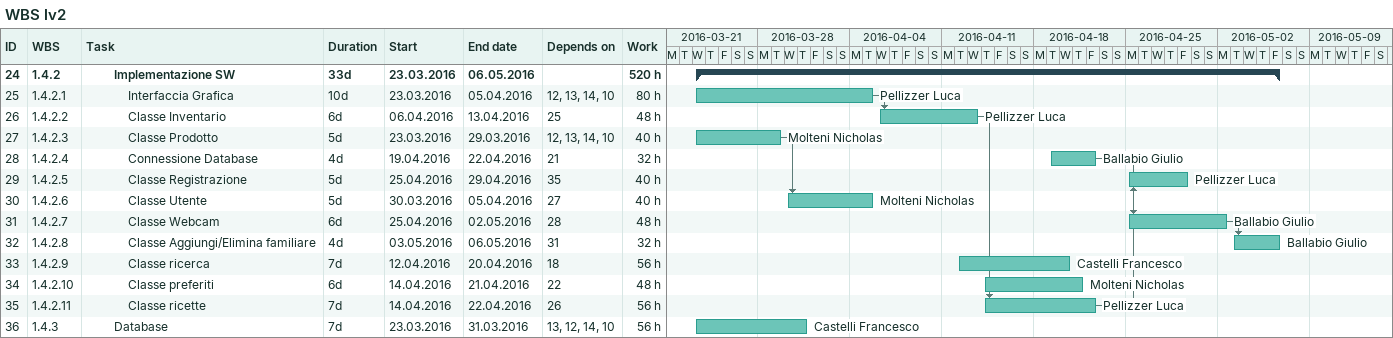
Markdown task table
WBS lv2

| ID | WBS | Task | Duration | Start | Finish | Predecessors | Resources | Work (h) |
|---|---|---|---|---|---|---|---|---|
| 24 | 1.4.2 | **Implementazione SW** | 33d | 2016-03-23 | 2016-05-06 |  |  | 520 |
| 25 | 1.4.2.1 | Interfaccia Grafica | 10d | 2016-03-23 | 2016-04-05 | 12, 13, 14, 10 | Pellizzer Luca | 80 |
| 26 | 1.4.2.2 | Classe Inventario | 6d | 2016-04-06 | 2016-04-13 | 25 | Pellizzer Luca | 48 |
| 27 | 1.4.2.3 | Classe Prodotto | 5d | 2016-03-23 | 2016-03-29 | 12, 13, 14, 10 | Molteni Nicholas | 40 |
| 28 | 1.4.2.4 | Connessione Database | 4d | 2016-04-19 | 2016-04-22 | 21 | Ballabio Giulio | 32 |
| 29 | 1.4.2.5 | Classe Registrazione | 5d | 2016-04-25 | 2016-04-29 | 35 | Pellizzer Luca | 40 |
| 30 | 1.4.2.6 | Classe Utente | 5d | 2016-03-30 | 2016-04-05 | 27 | Molteni Nicholas | 40 |
| 31 | 1.4.2.7 | Classe Webcam | 6d | 2016-04-25 | 2016-05-02 | 28 | Ballabio Giulio | 48 |
| 32 | 1.4.2.8 | Classe Aggiungi/Elimina familiare | 4d | 2016-05-03 | 2016-05-06 | 31 | Ballabio Giulio | 32 |
| 33 | 1.4.2.9 | Classe ricerca | 7d | 2016-04-12 | 2016-04-20 | 18 | Castelli Francesco | 56 |
| 34 | 1.4.2.10 | Classe preferiti | 6d | 2016-04-14 | 2016-04-21 | 22 | Molteni Nicholas | 48 |
| 35 | 1.4.2.11 | Classe ricette | 7d | 2016-04-14 | 2016-04-22 | 26 | Pellizzer Luca | 56 |
| 36 | 1.4.3 | Database | 7d | 2016-03-23 | 2016-03-31 | 13, 12, 14, 10 | Castelli Francesco | 56 |
